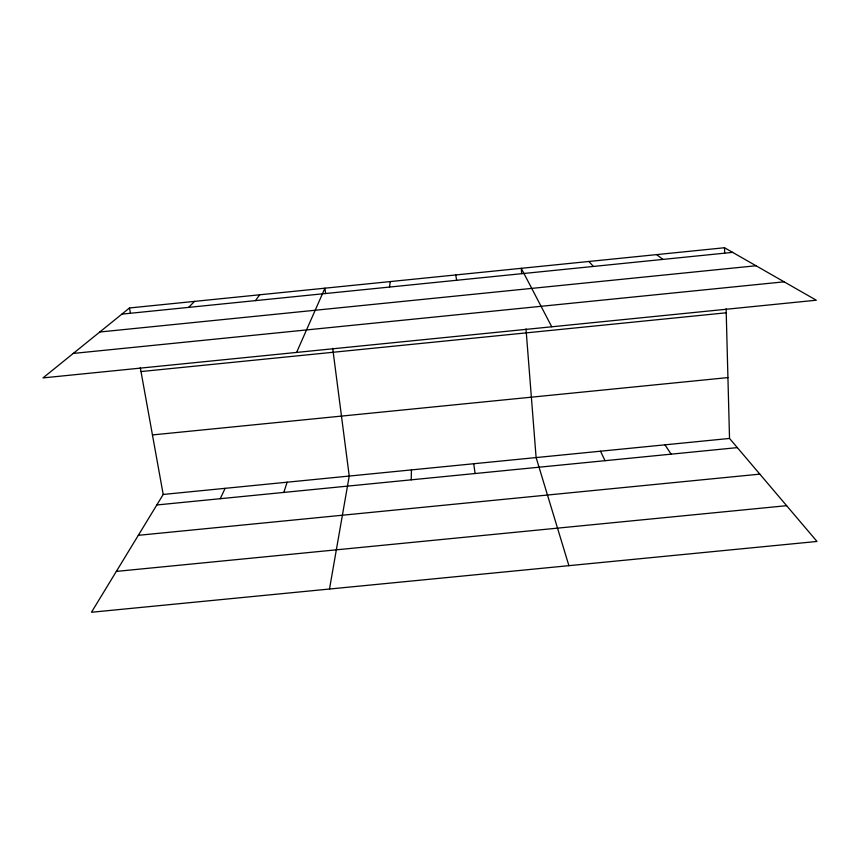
<?xml version="1.0" encoding="UTF-8"?>
<svg xmlns="http://www.w3.org/2000/svg" width="860" height="860" viewBox="0 0 860 860"><rect width="100%" height="100%" fill="white"/><g stroke="black" fill="none" stroke-linecap="round" stroke-linejoin="round"><path stroke-width="1.29" d="M411.231 479.837L411.435 469.904M389.494 287.068L390.268 281.575M329.498 589.025L349.235 476.053L332.702 348.332M283.821 492.425L287.132 482.191M296.603 352.428L324.919 288.186L325.596 293.421M220.257 498.703L225.126 488.329M140.298 367.671L163.206 494.457L91.461 612.255L817 541.456L729.527 438.439L726.12 308.815M255.474 300.624L259.677 294.786M188.619 307.385L194.543 301.387M129.505 307.966L43 377.906L816.29 300.215L724.518 247.744L129.505 307.966L130.44 313.158M121.883 314.126L732.591 252.367M99.771 332.003L756.015 265.751M73.283 353.428L784.116 281.822M140.997 371.563L726.227 312.793M152.446 434.934L727.925 377.594M163.206 494.457L729.527 438.439M156.799 504.971L737.332 447.619M138.32 535.318L759.842 474.129M116.347 571.405L786.631 505.68M656.653 254.614L662.92 259.408M588.896 261.472L593.379 266.439M664.963 444.824L671.122 454.155M551.755 326.789L521.257 268.32L521.665 273.587M600.484 451.199L605.032 460.691M568.901 565.665L536.113 457.563L526.008 328.918M455.703 274.953L456.66 280.274M473.731 463.744L475.085 473.527M724.518 247.744L724.658 253.055"/></g></svg>
